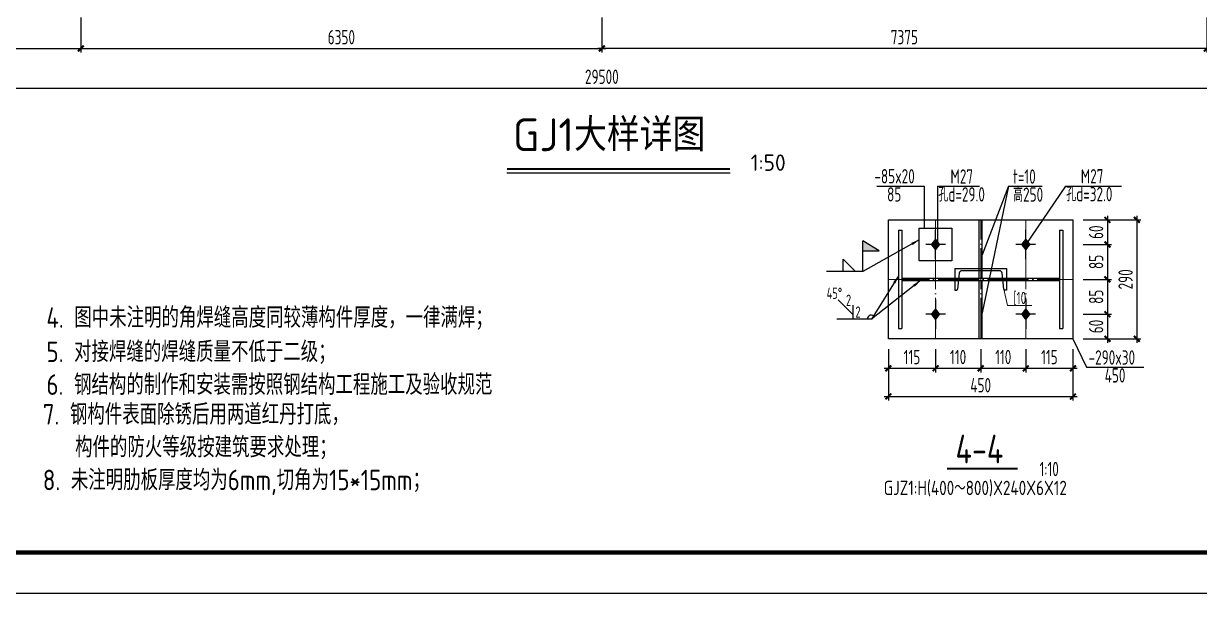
# Model space of a CAD drawing. Extents: x -3102990 to -851544, y -5293060 to -2540151.
# Drawn here: x -1433935 to -1405266, y -2672902 to -2659002 of the extents above; entities that cross this region are included whole.
import ezdxf
from ezdxf.enums import TextEntityAlignment as Align

# ---------------------------------------------------------------- set-up
doc = ezdxf.new("R2010")
doc.units = 0
doc.header["$LTSCALE"] = 1000
doc.header["$PDMODE"] = 1
doc.linetypes.add('4', pattern=[5, 1.5, -1, 1.5, -1])
doc.linetypes.add('DOTE', pattern=[2.42, 2, -0.2, 0.02, -0.2])
doc.layers.get('0').update_dxf_attribs({"linetype": 'CONTINUOUS'})
doc.layers.get('Defpoints').update_dxf_attribs({"linetype": 'CONTINUOUS'})
for name, color, linetype in [('10', 7, 'CONTINUOUS'), ('AXIS', 253, 'DOTE'), ('COLU', 7, 'CONTINUOUS'), ('DIM', 3, 'CONTINUOUS'), ('NUM', 7, 'CONTINUOUS'), ('PUB_TITLE', 4, 'CONTINUOUS'), ('TEXT', 7, 'CONTINUOUS'), ('WELD', 7, 'CONTINUOUS'), ('钢板标注', 253, 'CONTINUOUS')]:
    doc.layers.add(name, color=color, linetype=linetype)
doc.layers.add('yichutu', color=7, linetype='CONTINUOUS', true_color=0xffffff, plot=False)
doc.styles.add('TSSD_Dimension', font='tssdeng.shx', dxfattribs={"width": 0.7, "bigfont": 'Hztxt.shx'})
doc.styles.add('TSSD_Label', font='tssdeng.shx', dxfattribs={"width": 0.75, "bigfont": 'hztxt.shx'})
doc.styles.add('TSSD_Norm', font='Tssdeng.shx', dxfattribs={"width": 0.75, "bigfont": 'hztxt.shx'})
doc.styles.add('TSSD_Rein', font='Tssdeng.shx', dxfattribs={"width": 0.75, "bigfont": 'hztxt.shx'})
doc.dimstyles.new('TSSD_10_100', dxfattribs={"dimtxt": 350, "dimasz": 100, "dimexe": 100, "dimexo": 250, "dimgap": 100, "dimtad": 1, "dimdec": 0, "dimlfac": 0.1, "dimzin": 0, "dimdsep": 46, "dimtxsty": 'TSSD_Dimension', "dimblk": 'ARCHTICK', "dimcen": 0, "dimdle": 100, "dimclrt": 7, "dimadec": 0, "dimazin": 0, "dimtfac": 1, "dimtdec": 0, "dimtix": 1, "dimtmove": 2, "dimatfit": 3, "dimldrblk": 'ARCHTICK', "dimfxl": 1, "dimtolj": 1, "dimtzin": 0, "dimarcsym": 0})
doc.dimstyles.new('TSSD_50_100', dxfattribs={"dimtxt": 350, "dimasz": 100, "dimexe": 100, "dimexo": 250, "dimgap": 100, "dimtad": 1, "dimdec": 0, "dimlfac": 0.5, "dimzin": 0, "dimdsep": 46, "dimtxsty": 'TSSD_Dimension', "dimblk": 'ARCHTICK', "dimcen": 0, "dimdle": 100, "dimclrt": 7, "dimadec": 0, "dimazin": 0, "dimtfac": 1, "dimtdec": 0, "dimtix": 1, "dimtmove": 2, "dimatfit": 3, "dimfxl": 1, "dimtolj": 1, "dimtzin": 0, "dimarcsym": 0})
doc.dimstyles.new('TSSD_LEADER_STYLE_200.0', dxfattribs={"dimtxt": 700, "dimasz": 200, "dimexe": 200, "dimexo": 500, "dimgap": 0.09, "dimtad": 0, "dimtih": 1, "dimtoh": 1, "dimdec": 4, "dimzin": 0, "dimdsep": 46, "dimtxsty": 'Standard', "dimcen": 0.09, "dimdle": 200, "dimclrt": 7, "dimadec": 0, "dimazin": 0, "dimtfac": 1, "dimtdec": 4, "dimtofl": 0, "dimtmove": 0, "dimatfit": 3, "dimfxl": 1, "dimtolj": 1, "dimtzin": 0, "dimarcsym": 0})

# ---------------------------------------------------------------- blocks, each defined once
blk = doc.blocks.new('_ArchTick')
at = {"color": 0, "const_width": 0.5}
blk.add_lwpolyline([(-0.71, -0.71), (0.71, 0.71)], dxfattribs=at)
blk = doc.blocks.new('*D82')
at = {"layer": 'Defpoints', "color": 0, "ltscale": 1.5}
for p in [(-1449336, -2658606), (-1390336, -2658606), (-1390336, -2660576)]:
    blk.add_point(p, dxfattribs=at)
at = {"layer": 'DIM', "color": 0, "lineweight": -2, "ltscale": 1.5}
for p, q in [((-1449336, -2658856), (-1449336, -2660676)), ((-1390336, -2658856), (-1390336, -2660676)), ((-1449436, -2660576), (-1390236, -2660576))]:
    blk.add_line(p, q, dxfattribs=at)
at = {"layer": 'DIM', "color": 0, "lineweight": -2, "ltscale": 1.5, "xscale": 100, "yscale": 100, "zscale": 100, "rotation": 180}
blk.add_blockref('_ArchTick', (-1449336, -2660576), dxfattribs=at)
at = {"layer": 'DIM', "color": 0, "lineweight": -2, "ltscale": 1.5, "xscale": 100, "yscale": 100, "zscale": 100}
blk.add_blockref('_ArchTick', (-1390336, -2660576), dxfattribs=at)
at = {"layer": 'DIM', "color": 7, "ltscale": 1.5, "insert": (-1419836, -2660301), "char_height": 350, "attachment_point": 5, "style": 'TSSD_Dimension'}
blk.add_mtext('\\A1;29500', dxfattribs=at)
blk = doc.blocks.new('A$C5C7C78FF')
at = {"layer": '10', "color": 0}
blk.add_solid([(27, -141, -192), (-73, -11, -192), (127, -11, -192), (27, 119, -192)], dxfattribs=at)
at = {"layer": 'AXIS', "color": 0, "linetype": 'ByBlock'}
for p, q in [((27, -311, -192), (27, 289, -192)), ((227, -11, -192), (-173, -11, -192))]:
    blk.add_line(p, q, dxfattribs=at)
blk = doc.blocks.new('*D160')
at = {"layer": 'Defpoints', "color": 0}
for p in [(-1412850, -2666691, -48), (-1411700, -2666691, -48), (-1411700, -2667411)]:
    blk.add_point(p, dxfattribs=at)
at = {"layer": 'DIM', "color": 0, "lineweight": -2}
for p, q in [((-1412850, -2666941), (-1412850, -2667511)), ((-1411700, -2666941), (-1411700, -2667511)), ((-1412950, -2667411), (-1411600, -2667411))]:
    blk.add_line(p, q, dxfattribs=at)
at = {"layer": 'DIM', "color": 0, "lineweight": -2, "xscale": 100, "yscale": 100, "zscale": 100, "rotation": 180}
blk.add_blockref('_ArchTick', (-1412850, -2667411), dxfattribs=at)
at = {"layer": 'DIM', "color": 0, "lineweight": -2, "xscale": 100, "yscale": 100, "zscale": 100}
blk.add_blockref('_ArchTick', (-1411700, -2667411), dxfattribs=at)
at = {"layer": 'DIM', "color": 7, "insert": (-1412275, -2667136), "char_height": 350, "attachment_point": 5, "style": 'TSSD_Dimension'}
blk.add_mtext('\\A1;115', dxfattribs=at)
blk = doc.blocks.new('*D161')
at = {"layer": 'Defpoints', "color": 0}
for p in [(-1411700, -2666691, -48), (-1410600, -2666691, -48), (-1410600, -2667411)]:
    blk.add_point(p, dxfattribs=at)
at = {"layer": 'DIM', "color": 0, "lineweight": -2}
for p, q in [((-1411700, -2666941), (-1411700, -2667511)), ((-1410600, -2666941), (-1410600, -2667511)), ((-1411800, -2667411), (-1410500, -2667411))]:
    blk.add_line(p, q, dxfattribs=at)
at = {"layer": 'DIM', "color": 0, "lineweight": -2, "xscale": 100, "yscale": 100, "zscale": 100, "rotation": 180}
blk.add_blockref('_ArchTick', (-1411700, -2667411), dxfattribs=at)
at = {"layer": 'DIM', "color": 0, "lineweight": -2, "xscale": 100, "yscale": 100, "zscale": 100}
blk.add_blockref('_ArchTick', (-1410600, -2667411), dxfattribs=at)
at = {"layer": 'DIM', "color": 7, "insert": (-1411150, -2667136), "char_height": 350, "attachment_point": 5, "style": 'TSSD_Dimension'}
blk.add_mtext('\\A1;110', dxfattribs=at)
blk = doc.blocks.new('*D162')
at = {"layer": 'Defpoints', "color": 0}
for p in [(-1410600, -2666691, -48), (-1409500, -2666691, -48), (-1409500, -2667411)]:
    blk.add_point(p, dxfattribs=at)
at = {"layer": 'DIM', "color": 0, "lineweight": -2}
for p, q in [((-1410600, -2666941), (-1410600, -2667511)), ((-1409500, -2666941), (-1409500, -2667511)), ((-1410700, -2667411), (-1409400, -2667411))]:
    blk.add_line(p, q, dxfattribs=at)
at = {"layer": 'DIM', "color": 0, "lineweight": -2, "xscale": 100, "yscale": 100, "zscale": 100, "rotation": 180}
blk.add_blockref('_ArchTick', (-1410600, -2667411), dxfattribs=at)
at = {"layer": 'DIM', "color": 0, "lineweight": -2, "xscale": 100, "yscale": 100, "zscale": 100}
blk.add_blockref('_ArchTick', (-1409500, -2667411), dxfattribs=at)
at = {"layer": 'DIM', "color": 7, "insert": (-1410050, -2667136), "char_height": 350, "attachment_point": 5, "style": 'TSSD_Dimension'}
blk.add_mtext('\\A1;110', dxfattribs=at)
blk = doc.blocks.new('*D163')
at = {"layer": 'Defpoints', "color": 0}
for p in [(-1409500, -2666691, -48), (-1408350, -2666691, -48), (-1408350, -2667411)]:
    blk.add_point(p, dxfattribs=at)
at = {"layer": 'DIM', "color": 0, "lineweight": -2}
for p, q in [((-1409500, -2666941), (-1409500, -2667511)), ((-1408350, -2666941), (-1408350, -2667511)), ((-1409600, -2667411), (-1408250, -2667411))]:
    blk.add_line(p, q, dxfattribs=at)
at = {"layer": 'DIM', "color": 0, "lineweight": -2, "xscale": 100, "yscale": 100, "zscale": 100, "rotation": 180}
blk.add_blockref('_ArchTick', (-1409500, -2667411), dxfattribs=at)
at = {"layer": 'DIM', "color": 0, "lineweight": -2, "xscale": 100, "yscale": 100, "zscale": 100}
blk.add_blockref('_ArchTick', (-1408350, -2667411), dxfattribs=at)
at = {"layer": 'DIM', "color": 7, "insert": (-1408925, -2667136), "char_height": 350, "attachment_point": 5, "style": 'TSSD_Dimension'}
blk.add_mtext('\\A1;115', dxfattribs=at)
blk = doc.blocks.new('*D164')
at = {"layer": 'Defpoints', "color": 0}
for p in [(-1412850, -2666691, -48), (-1408350, -2666691, -48), (-1408350, -2668098)]:
    blk.add_point(p, dxfattribs=at)
at = {"layer": 'DIM', "color": 0, "lineweight": -2}
for p, q in [((-1412850, -2666941), (-1412850, -2668198)), ((-1408350, -2666941), (-1408350, -2668198)), ((-1412950, -2668098), (-1408250, -2668098))]:
    blk.add_line(p, q, dxfattribs=at)
at = {"layer": 'DIM', "color": 0, "lineweight": -2, "xscale": 100, "yscale": 100, "zscale": 100, "rotation": 180}
blk.add_blockref('_ArchTick', (-1412850, -2668098), dxfattribs=at)
at = {"layer": 'DIM', "color": 0, "lineweight": -2, "xscale": 100, "yscale": 100, "zscale": 100}
blk.add_blockref('_ArchTick', (-1408350, -2668098), dxfattribs=at)
at = {"layer": 'DIM', "color": 7, "insert": (-1410600, -2667823), "char_height": 350, "attachment_point": 5, "style": 'TSSD_Dimension'}
blk.add_mtext('\\A1;450', dxfattribs=at)
blk = doc.blocks.new('_WELD008')
at = {"color": 0, "linetype": 'ByBlock'}
for p, q in [((0, 0.3), (1.061, 1.361)), ((0, 0), (0, 1))]:
    blk.add_line(p, q, dxfattribs=at)
for tag, p in [('C', (1.286, 1.416)), ('B', (0.288, 0.856)), ('A', (-0.303, -0.009))]:
    blk.add_attdef(tag, text='', height=0.8, dxfattribs=at).set_placement(p, align=Align.CENTER)
blk = doc.blocks.new('_WELD001')
at = {"linetype": 'ByBlock'}
h = blk.add_hatch(color=0, dxfattribs=at)
h.paths.add_polyline_path([(0.8, 1), (0, 1.5), (0, 1)])
edge = h.paths.add_edge_path()
edge.add_line((0, 0), (0, 1.5))
at = {"color": 0, "linetype": 'ByBlock'}
for p, q in [((0, 0), (0, 1.5)), ((0.8, 1), (0, 1.5)), ((0, 1), (0.8, 1))]:
    blk.add_line(p, q, dxfattribs=at)
blk = doc.blocks.new('_WELD004')
at = {"color": 0, "linetype": 'ByBlock'}
for p, q in [((0, 1), (1, 0)), ((0, 0), (0, 1))]:
    blk.add_line(p, q, dxfattribs=at)
blk = doc.blocks.new('*D165')
at = {"layer": 'Defpoints', "color": 0, "ltscale": 1.5}
for p in [(-1408350, -2663791), (-1408350, -2664391), (-1407511, -2664391)]:
    blk.add_point(p, dxfattribs=at)
at = {"layer": 'DIM', "color": 0, "lineweight": -2, "ltscale": 1.5}
for p, q in [((-1408100, -2663791), (-1407411, -2663791)), ((-1407511, -2663691), (-1407511, -2664491)), ((-1408100, -2664391), (-1407411, -2664391))]:
    blk.add_line(p, q, dxfattribs=at)
at = {"layer": 'DIM', "color": 0, "lineweight": -2, "ltscale": 1.5, "xscale": 100, "yscale": 100, "zscale": 100}
for p, rotation in [((-1407511, -2663791), 90), ((-1407511, -2664391), 270)]:
    blk.add_blockref('_ArchTick', p, dxfattribs=dict(at, rotation=rotation))
at = {"layer": 'DIM', "color": 7, "lineweight": 5, "ltscale": 1.5, "insert": (-1407786, -2664091), "char_height": 350, "attachment_point": 5, "rotation": 90, "style": 'TSSD_Dimension'}
blk.add_mtext('\\A1;60', dxfattribs=at)
blk = doc.blocks.new('*D166')
at = {"layer": 'Defpoints', "color": 0, "ltscale": 1.5}
for p in [(-1408350, -2664391), (-1408350, -2665241), (-1407511, -2665241)]:
    blk.add_point(p, dxfattribs=at)
at = {"layer": 'DIM', "color": 0, "lineweight": -2, "ltscale": 1.5}
for p, q in [((-1408100, -2664391), (-1407411, -2664391)), ((-1407511, -2664291), (-1407511, -2665341)), ((-1408100, -2665241), (-1407411, -2665241))]:
    blk.add_line(p, q, dxfattribs=at)
at = {"layer": 'DIM', "color": 0, "lineweight": -2, "ltscale": 1.5, "xscale": 100, "yscale": 100, "zscale": 100}
for p, rotation in [((-1407511, -2664391), 90), ((-1407511, -2665241), 270)]:
    blk.add_blockref('_ArchTick', p, dxfattribs=dict(at, rotation=rotation))
at = {"layer": 'DIM', "color": 7, "lineweight": 5, "ltscale": 1.5, "insert": (-1407786, -2664816), "char_height": 350, "attachment_point": 5, "rotation": 90, "style": 'TSSD_Dimension'}
blk.add_mtext('\\A1;85', dxfattribs=at)
blk = doc.blocks.new('*D167')
at = {"layer": 'Defpoints', "color": 0, "ltscale": 1.5}
for p in [(-1408350, -2665241), (-1408350, -2666091), (-1407511, -2666091)]:
    blk.add_point(p, dxfattribs=at)
at = {"layer": 'DIM', "color": 0, "lineweight": -2, "ltscale": 1.5}
for p, q in [((-1408100, -2665241), (-1407411, -2665241)), ((-1407511, -2665141), (-1407511, -2666191)), ((-1408100, -2666091), (-1407411, -2666091))]:
    blk.add_line(p, q, dxfattribs=at)
at = {"layer": 'DIM', "color": 0, "lineweight": -2, "ltscale": 1.5, "xscale": 100, "yscale": 100, "zscale": 100}
for p, rotation in [((-1407511, -2665241), 90), ((-1407511, -2666091), 270)]:
    blk.add_blockref('_ArchTick', p, dxfattribs=dict(at, rotation=rotation))
at = {"layer": 'DIM', "color": 7, "lineweight": 5, "ltscale": 1.5, "insert": (-1407786, -2665666), "char_height": 350, "attachment_point": 5, "rotation": 90, "style": 'TSSD_Dimension'}
blk.add_mtext('\\A1;85', dxfattribs=at)
blk = doc.blocks.new('*D168')
at = {"layer": 'Defpoints', "color": 0, "ltscale": 1.5}
for p in [(-1408350, -2666091), (-1408350, -2666691), (-1407511, -2666691)]:
    blk.add_point(p, dxfattribs=at)
at = {"layer": 'DIM', "color": 0, "lineweight": -2, "ltscale": 1.5}
for p, q in [((-1408100, -2666091), (-1407411, -2666091)), ((-1407511, -2665991), (-1407511, -2666791)), ((-1408100, -2666691), (-1407411, -2666691))]:
    blk.add_line(p, q, dxfattribs=at)
at = {"layer": 'DIM', "color": 0, "lineweight": -2, "ltscale": 1.5, "xscale": 100, "yscale": 100, "zscale": 100}
for p, rotation in [((-1407511, -2666091), 90), ((-1407511, -2666691), 270)]:
    blk.add_blockref('_ArchTick', p, dxfattribs=dict(at, rotation=rotation))
at = {"layer": 'DIM', "color": 7, "lineweight": 5, "ltscale": 1.5, "insert": (-1407786, -2666391), "char_height": 350, "attachment_point": 5, "rotation": 90, "style": 'TSSD_Dimension'}
blk.add_mtext('\\A1;60', dxfattribs=at)
blk = doc.blocks.new('*D169')
at = {"layer": 'Defpoints', "color": 0, "ltscale": 1.5}
for p in [(-1408350, -2663791), (-1408350, -2666691), (-1406793, -2666691)]:
    blk.add_point(p, dxfattribs=at)
at = {"layer": 'DIM', "color": 0, "lineweight": -2, "ltscale": 1.5}
for p, q in [((-1408100, -2663791), (-1406693, -2663791)), ((-1406793, -2663691), (-1406793, -2666791)), ((-1408100, -2666691), (-1406693, -2666691))]:
    blk.add_line(p, q, dxfattribs=at)
at = {"layer": 'DIM', "color": 0, "lineweight": -2, "ltscale": 1.5, "xscale": 100, "yscale": 100, "zscale": 100}
for p, rotation in [((-1406793, -2663791), 90), ((-1406793, -2666691), 270)]:
    blk.add_blockref('_ArchTick', p, dxfattribs=dict(at, rotation=rotation))
at = {"layer": 'DIM', "color": 7, "lineweight": 5, "ltscale": 1.5, "insert": (-1407068, -2665241), "char_height": 350, "attachment_point": 5, "rotation": 90, "style": 'TSSD_Dimension'}
blk.add_mtext('\\A1;290', dxfattribs=at)
blk = doc.blocks.new('*D310')
at = {"layer": 'Defpoints', "color": 0, "ltscale": 1.5}
for p in [(-1449336, -2658606), (-1432536, -2658606), (-1432536, -2659610)]:
    blk.add_point(p, dxfattribs=at)
at = {"layer": 'DIM', "color": 0, "lineweight": -2, "ltscale": 1.5}
for p, q in [((-1449336, -2658856), (-1449336, -2659710)), ((-1432536, -2658856), (-1432536, -2659710)), ((-1449436, -2659610), (-1432436, -2659610))]:
    blk.add_line(p, q, dxfattribs=at)
at = {"layer": 'DIM', "color": 0, "lineweight": -2, "ltscale": 1.5, "xscale": 100, "yscale": 100, "zscale": 100, "rotation": 180}
blk.add_blockref('_ArchTick', (-1449336, -2659610), dxfattribs=at)
at = {"layer": 'DIM', "color": 0, "lineweight": -2, "ltscale": 1.5, "xscale": 100, "yscale": 100, "zscale": 100}
blk.add_blockref('_ArchTick', (-1432536, -2659610), dxfattribs=at)
at = {"layer": 'DIM', "color": 7, "ltscale": 1.5, "insert": (-1440936, -2659335), "char_height": 350, "attachment_point": 5, "style": 'TSSD_Dimension'}
blk.add_mtext('\\A1;8400', dxfattribs=at)
blk = doc.blocks.new('*D311')
at = {"layer": 'Defpoints', "color": 0, "ltscale": 1.5}
for p in [(-1432536, -2658606), (-1419836, -2658606), (-1419836, -2659610)]:
    blk.add_point(p, dxfattribs=at)
at = {"layer": 'DIM', "color": 0, "lineweight": -2, "ltscale": 1.5}
for p, q in [((-1432536, -2658856), (-1432536, -2659710)), ((-1419836, -2658856), (-1419836, -2659710)), ((-1432636, -2659610), (-1419736, -2659610))]:
    blk.add_line(p, q, dxfattribs=at)
at = {"layer": 'DIM', "color": 0, "lineweight": -2, "ltscale": 1.5, "xscale": 100, "yscale": 100, "zscale": 100, "rotation": 180}
blk.add_blockref('_ArchTick', (-1432536, -2659610), dxfattribs=at)
at = {"layer": 'DIM', "color": 0, "lineweight": -2, "ltscale": 1.5, "xscale": 100, "yscale": 100, "zscale": 100}
blk.add_blockref('_ArchTick', (-1419836, -2659610), dxfattribs=at)
at = {"layer": 'DIM', "color": 7, "ltscale": 1.5, "insert": (-1426186, -2659335), "char_height": 350, "attachment_point": 5, "style": 'TSSD_Dimension'}
blk.add_mtext('\\A1;6350', dxfattribs=at)
blk = doc.blocks.new('*D313')
at = {"layer": 'Defpoints', "color": 0, "ltscale": 1.5}
for p in [(-1419836, -2658606), (-1405086, -2658606), (-1419836, -2659610)]:
    blk.add_point(p, dxfattribs=at)
at = {"layer": 'DIM', "color": 0, "lineweight": -2, "ltscale": 1.5}
for p, q in [((-1419836, -2658856), (-1419836, -2659710)), ((-1405086, -2658856), (-1405086, -2659710)), ((-1404986, -2659610), (-1419936, -2659610))]:
    blk.add_line(p, q, dxfattribs=at)
at = {"layer": 'DIM', "color": 0, "lineweight": -2, "ltscale": 1.5, "xscale": 100, "yscale": 100, "zscale": 100, "rotation": 180}
blk.add_blockref('_ArchTick', (-1419836, -2659610), dxfattribs=at)
at = {"layer": 'DIM', "color": 0, "lineweight": -2, "ltscale": 1.5, "xscale": 100, "yscale": 100, "zscale": 100}
blk.add_blockref('_ArchTick', (-1405086, -2659610), dxfattribs=at)
at = {"layer": 'DIM', "color": 7, "ltscale": 1.5, "insert": (-1412461, -2659335), "char_height": 350, "attachment_point": 5, "style": 'TSSD_Dimension'}
blk.add_mtext('\\A1;7375', dxfattribs=at)
blk = doc.blocks.new('A$C77486477')
at = {"layer": '钢板标注', "color": 1, "linetype": '4'}
for p, q in [((-544, 23, 1102), (-544, -242, 1102)), ((-544, 23, 1102), (86, 23, 1102)), ((86, 23, 1102), (86, -242, 1102)), ((-490, -32, 1102), (-512, -228, 1102)), ((2, -4, 1102), (-460, -4, 1102)), ((54, -228, 1102), (32, -32, 1102)), ((-544, -242, 1102), (-524, -242, 1102)), ((86, -242, 1102), (67, -242, 1102))]:
    blk.add_line(p, q, dxfattribs=at)
at = {"layer": '钢板标注'}
for centre, radius, start, end in [((-458, -37, 1102), 32.6, 93.4084, 170.881), ((0, -37, 1102), 32.6, 9.119, 86.5916), ((-524, -230, 1102), 11.8, 266.2349, 9.4759), ((66, -230, 1102), 11.8, 170.5243, 273.765)]:
    blk.add_arc(centre, radius, start, end, dxfattribs=at)
blk = doc.blocks.new('A$C18BE6784')
at = {"layer": 'PUB_TITLE'}
blk.add_lwpolyline([(0, 0), (0, 42000), (89100, 42000), (89100, 0)], close=True, dxfattribs=at)
at = {"layer": 'PUB_TITLE', "const_width": 100}
blk.add_lwpolyline([(88100, 1000), (88100, 41000), (713, 41000), (713, 1000), (88100, 1000)], dxfattribs=at)
blk = doc.blocks.new('yct-891-420-89100-42000-100-2004.0')
at = {"layer": 'yichutu', "color": 7, "true_color": 0xffffff}
blk.add_lwpolyline([(0, 0), (0, 42000), (89100, 42000), (89100, 0)], close=True, dxfattribs=at)

msp = doc.modelspace()

# ---------------------------------------------------------------- linework, layer by layer
at = {"layer": 'AXIS', "linetype": 'DOTE', "lineweight": 5, "ltscale": 0.5}
for p, q in [((-1411700.28, -2666691.39, -48), (-1411700.28, -2663791.39, -48)), ((-1410600.28, -2666691.39, -48), (-1410600.28, -2663791.39, -48)), ((-1409500.28, -2666691.39, -48), (-1409500.28, -2663791.39, -48)), ((-1412850.28, -2665241.39, -48), (-1408350.28, -2665241.39, -48))]:
    msp.add_line(p, q, dxfattribs=at)
at = {"layer": 'COLU'}
for p, q in [((-1412850.28, -2663791.39, -48), (-1408350.28, -2663791.39, -48)), ((-1412850.28, -2666691.39, -48), (-1412850.28, -2663791.39, -48)), ((-1410640.28, -2665211.39, -48), (-1410640.28, -2663791.39, -48)), ((-1410560.28, -2665211.39, -48), (-1410560.28, -2663791.39, -48)), ((-1408350.28, -2663791.39, -48), (-1408350.28, -2666691.39, -48)), ((-1412600.28, -2664041.39, -48), (-1412600.28, -2666441.39, -48)), ((-1412600.28, -2664041.39, -48), (-1412520.28, -2664041.39, -48)), ((-1412520.28, -2664041.39, -48), (-1412520.28, -2666441.39, -48)), ((-1408680.28, -2664041.39, -48), (-1408680.28, -2666441.39, -48)), ((-1408680.28, -2664041.39, -48), (-1408600.28, -2664041.39, -48)), ((-1408600.28, -2664041.39, -48), (-1408600.28, -2666441.39, -48)), ((-1412520.28, -2665211.39, -48), (-1408680.28, -2665211.39, -48)), ((-1412520.28, -2665271.39, -48), (-1408680.28, -2665271.39, -48)), ((-1410640.28, -2666691.39, -48), (-1410640.28, -2665271.39, -48)), ((-1410560.28, -2666691.39, -48), (-1410560.28, -2665271.39, -48)), ((-1412600.28, -2666441.39, -48), (-1412520.28, -2666441.39, -48)), ((-1408680.28, -2666441.39, -48), (-1408600.28, -2666441.39, -48)), ((-1408350.28, -2666691.39, -48), (-1412850.28, -2666691.39, -48))]:
    msp.add_line(p, q, dxfattribs=at)
at = {"layer": 'COLU', "lineweight": 5}
for p, q in [((-1410033.78, -2665479.02, -48), (-1409947.23, -2665882.63, 336)), ((-1409947.23, -2665882.63, 336), (-1409351.73, -2665882.63, 336))]:
    msp.add_line(p, q, dxfattribs=at)
at = {"layer": 'COLU', "elevation": -48}
msp.add_lwpolyline([(-1412100.28, -2663991.39), (-1411300.28, -2663991.39), (-1411300.28, -2664791.39), (-1412100.28, -2664791.39)], close=True, dxfattribs=at)
at = {"layer": 'NUM', "color": 0, "linetype": 'ByBlock', "const_width": 50}
msp.add_lwpolyline([(-1422149.68, -2662547.3), (-1416708.02, -2662547.3)], dxfattribs=at)
at = {"layer": 'NUM', "color": 0, "linetype": 'ByBlock'}
msp.add_lwpolyline([(-1422149.68, -2662647.3), (-1416708.02, -2662647.3)], dxfattribs=at)
at = {"layer": 'NUM', "const_width": 50}
msp.add_lwpolyline([(-1411420.5, -2669855.33), (-1409698.58, -2669855.33)], dxfattribs=at)
at = {"layer": 'TEXT'}
for p, q in [((-1413132.17, -2662972.42, -48), (-1411973.93, -2662972.42, -48)), ((-1411973.93, -2662972.42, -48), (-1411973.93, -2663991.39, -48)), ((-1411650.53, -2662972.42, -48), (-1410627.79, -2662972.42, -48)), ((-1411650.53, -2662972.42, -48), (-1411650.53, -2664391.39)), ((-1409920.91, -2662972.42, -48), (-1410560.28, -2664641.39, -48)), ((-1409920.91, -2662972.42, -48), (-1409099.16, -2662972.42, -48)), ((-1408533.86, -2662966.97, -48), (-1409500.28, -2664391.39, -48)), ((-1408533.86, -2662966.97, -48), (-1407167.72, -2662966.97, -48)), ((-1408350.28, -2666691.39, -48), (-1408021.03, -2667385.45, -48)), ((-1408021.03, -2667385.45, -48), (-1406624.59, -2667385.45, -48))]:
    msp.add_line(p, q, dxfattribs=at)
at = {"layer": 'TEXT', "linetype": 'ByBlock'}
msp.add_line((-1409920.91, -2662972.42, -48), (-1410560.28, -2666061.39, -48), dxfattribs=at)
at = {"layer": 'WELD'}
for p, q in [((-1413473.48, -2665048.06, -48), (-1414355.95, -2665048.06, -48)), ((-1413264.2, -2666212.33, -48), (-1414106.49, -2666212.33, -48))]:
    msp.add_line(p, q, dxfattribs=at)
msp.add_arc((-1413264.2, -2666212.33, -48), 100, 32.296385, 180, dxfattribs=at)

# ---------------------------------------------------------------- block references
at = {"ltscale": 1.5}
msp.add_blockref('A$C18BE6784', (-1455363.94, -2672902.4), dxfattribs=at)
at = {"layer": 'COLU', "linetype": 'ByBlock', "xscale": 1.199999999953434, "yscale": 1.200000000186265, "zscale": 1.200000000000045}
for p in [(-1411732.95, -2664377.96, 230.4), (-1409532.95, -2664377.96, 230.4)]:
    msp.add_blockref('A$C5C7C78FF', p, dxfattribs=at)
at = {"layer": 'COLU', "lineweight": 5, "xscale": 2, "yscale": 2, "zscale": 2}
msp.add_blockref('A$C77486477', (-1410142.53, -2665022.98, -2252), dxfattribs=at)
at = {"layer": 'COLU', "linetype": 'ByBlock', "xscale": -1.199999999953434, "yscale": 1.200000000186265, "zscale": 1.200000000000045, "rotation": 180}
for p in [(-1411732.95, -2666104.81, 182.4), (-1409532.95, -2666104.81, 182.4)]:
    msp.add_blockref('A$C5C7C78FF', p, dxfattribs=at)
at = {"layer": 'TEXT', "lineweight": 9}
ref = msp.add_blockref('_WELD008', (-1413706.49, -2666212.33, -48), dxfattribs=dict(at, xscale=-345, yscale=345, zscale=345))
ref.add_attrib('2', '2', dxfattribs={"layer": 'WELD', "height": 276, "style": 'TSSD_Label', "width": 0.7}).set_placement((-1413821.49, -2665752.33, -48), align=Align.MIDDLE_CENTER)
ref.add_attrib('2', '2', dxfattribs={"layer": 'WELD', "height": 276, "style": 'TSSD_Label', "width": 0.7}).set_placement((-1413591.49, -2666039.83, -48), align=Align.MIDDLE_CENTER)
ref.add_attrib('45%%d', '45%%d', dxfattribs={"layer": 'WELD', "height": 276, "style": 'TSSD_Label', "width": 0.7}).set_placement((-1414166.49, -2665579.83, -48), align=Align.MIDDLE_CENTER)
at = {"layer": 'WELD'}
for name, p, xscale, yscale, zscale in [('_WELD001', (-1413473.48, -2665048.06, -48), 500, 500, 500), ('_WELD004', (-1413955.95, -2665048.06, -48), 300, 300, 300)]:
    msp.add_blockref(name, p, dxfattribs=dict(at, xscale=xscale, yscale=yscale, zscale=zscale))
at = {"layer": 'yichutu'}
msp.add_blockref('yct-891-420-89100-42000-100-2004.0', (-1455363.94, -2672902.4), dxfattribs=at)

# ---------------------------------------------------------------- texts
at = {"layer": 'TEXT', "color": 0, "lineweight": 5, "style": 'TSSD_Norm'}
for s, height, p in [('GJ1大样详图', 800, (-1422004.8, -2662355.18)), ('1:50', 400, (-1416208.02, -2662715.21))]:
    msp.add_text(s, height=height, dxfattribs=at).set_placement(p, align=Align.BOTTOM_LEFT)
at = {"layer": 'TEXT', "lineweight": 9}
for s, height, style, width, p in [('-85x20', 350, 'TSSD_Rein', 0.7, (-1413191.19, -2662902.14, -48)), ('M27', 350, 'TSSD_Rein', 0.7, (-1411336.8, -2662908.96, -48)), ('t=10', 350, 'TSSD_Rein', 0.7, (-1409812.28, -2662908.96, -48)), ('M27', 350, 'TSSD_Rein', 0.7, (-1408159.44, -2662903.51, -48)), ('85', 350, 'TSSD_Rein', 0.7, (-1412882.73, -2663343.91, -48)), ('孔d=29.0', 350, 'TSSD_Rein', 0.7, (-1411633.57, -2663343.91, -48)), ('高250', 350, 'TSSD_Rein', 0.7, (-1409812.28, -2663349.26, -48)), ('孔d=32.0', 350, 'TSSD_Rein', 0.7, (-1408516.9, -2663338.46, -48)), ('4. 图中未注明的角焊缝高度同较薄构件厚度，一律满焊；', 500, 'TSSD_Rein', 0.85, (-1433378.19, -2666422.95, 436)), ('5. 对接焊缝的焊缝质量不低于二级；', 500, 'TSSD_Rein', 0.85, (-1433374.79, -2667258.87, 436)), ('-290x30', 350, 'TSSD_Rein', 0.7, (-1407969.85, -2667322, -48)), ('6. 钢结构的制作和安装需按照钢结构工程施工及验收规范', 500, 'TSSD_Rein', 0.85, (-1433374.79, -2668058.87, 436)), ('450', 350, 'TSSD_Rein', 0.7, (-1407576.47, -2667756.95, -48)), ('7. 钢构件表面除锈后用两道红丹打底，', 500, 'TSSD_Rein', 0.85, (-1433464.39, -2668784.02, 4)), ('构件的防火等级按建筑要求处理；', 500, 'TSSD_Rein', 0.85, (-1432677.18, -2669584.02, 4)), ('4-4', 700, 'TSSD_Label', 0.8, (-1411214.3, -2669729.7)), ('8. 未注明肋板厚度均为6mm,切角为15*15mm；', 500, 'TSSD_Rein', 0.85, (-1433464.39, -2670384.02, 4))]:
    msp.add_text(s, height=height, dxfattribs=dict(at, style=style, width=width)).set_placement(p)
at = {"layer": 'TEXT', "lineweight": 5, "style": 'TSSD_Rein', "width": 0.7}
msp.add_text('[10', height=300, dxfattribs=at).set_placement((-1409803.77, -2665845.99, 336))
at = {"layer": 'TEXT', "style": 'TSSD_Rein', "width": 0.7}
msp.add_text('1:10', height=350, dxfattribs=at).set_placement((-1409165.07, -2670042.5))
at = {"layer": 'TEXT', "color": 6, "style": 'TSSD_Norm', "width": 0.8}
msp.add_text('GJZ1:H(400～800)X240X6X12', height=350, dxfattribs=at).set_placement((-1412963.24, -2670502.74, 528))

# ---------------------------------------------------------------- dimensions: what is measured, and where the dimension line sits
at = {"layer": 'DIM', "ltscale": 1.5}
for base, p1, p2, picture, middle in [((-1390336.16, -2660576.49), (-1449336.16, -2658605.71), (-1390336.16, -2658605.71), '*D82', (-1419836.16, -2660301.49)), ((-1432536.16, -2659609.8), (-1449336.16, -2658605.71), (-1432536.16, -2658605.71), '*D310', (-1440936.16, -2659334.8)), ((-1419836.16, -2659609.8), (-1432536.16, -2658605.71), (-1419836.16, -2658605.71), '*D311', (-1426186.16, -2659334.8))]:
    dim = msp.add_linear_dim(base=base, p1=p1, p2=p2, dimstyle='TSSD_50_100', dxfattribs=at)
    dim.commit()
    dim.dimension.update_dxf_attribs({"geometry": picture, "text_midpoint": middle})
dim = msp.add_linear_dim(base=(-1419836.16, -2659609.8), p1=(-1405086.16, -2658605.71), p2=(-1419836.16, -2658605.71), angle=180, dimstyle='TSSD_50_100', dxfattribs=at)
dim.commit()
dim.dimension.update_dxf_attribs({"geometry": '*D313', "text_midpoint": (-1412461.16, -2659334.8)})
at = {"layer": 'DIM', "lineweight": 5, "ltscale": 1.5}
for base, p1, p2, picture, middle in [((-1407511.39, -2664391.39), (-1408350.28, -2663791.39), (-1408350.28, -2664391.39), '*D165', (-1407786.39, -2664091.39)), ((-1406793.02, -2666691.39), (-1408350.28, -2663791.39), (-1408350.28, -2666691.39), '*D169', (-1407068.02, -2665241.39)), ((-1407511.39, -2665241.39), (-1408350.28, -2664391.39), (-1408350.28, -2665241.39), '*D166', (-1407786.39, -2664816.39)), ((-1407511.39, -2666091.39), (-1408350.28, -2665241.39), (-1408350.28, -2666091.39), '*D167', (-1407786.39, -2665666.39)), ((-1407511.39, -2666691.39), (-1408350.28, -2666091.39), (-1408350.28, -2666691.39), '*D168', (-1407786.39, -2666391.39))]:
    dim = msp.add_linear_dim(base=base, p1=p1, p2=p2, angle=90, dimstyle='TSSD_10_100', dxfattribs=at)
    dim.commit()
    dim.dimension.update_dxf_attribs({"geometry": picture, "text_midpoint": middle})
at = {"layer": 'DIM'}
for base, p1, p2, picture, middle in [((-1411700.28, -2667410.74), (-1412850.28, -2666691.39, -48), (-1411700.28, -2666691.39, -48), '*D160', (-1412275.28, -2667135.74)), ((-1408350.28, -2668098.38), (-1412850.28, -2666691.39, -48), (-1408350.28, -2666691.39, -48), '*D164', (-1410600.28, -2667823.38)), ((-1410600.28, -2667410.74), (-1411700.28, -2666691.39, -48), (-1410600.28, -2666691.39, -48), '*D161', (-1411150.28, -2667135.74)), ((-1409500.28, -2667410.74), (-1410600.28, -2666691.39, -48), (-1409500.28, -2666691.39, -48), '*D162', (-1410050.28, -2667135.74)), ((-1408350.28, -2667410.74), (-1409500.28, -2666691.39, -48), (-1408350.28, -2666691.39, -48), '*D163', (-1408925.28, -2667135.74))]:
    dim = msp.add_linear_dim(base=base, p1=p1, p2=p2, dimstyle='TSSD_10_100', dxfattribs=at)
    dim.commit()
    dim.dimension.update_dxf_attribs({"geometry": picture, "text_midpoint": middle})

# ---------------------------------------------------------------- leaders
at = {"layer": 'WELD'}
for points in [[(-1412100.28, -2664279.93, -48), (-1413470.84, -2665047.52, -48)], [(-1412600.28, -2665154.24, -48), (-1413264.2, -2666212.33, -48)], [(-1412067.43, -2665271.39, -48), (-1413264.2, -2666212.33, -48)]]:
    msp.add_leader(points, dimstyle='TSSD_LEADER_STYLE_200.0', dxfattribs=at)

doc.saveas('drawing.dxf')
